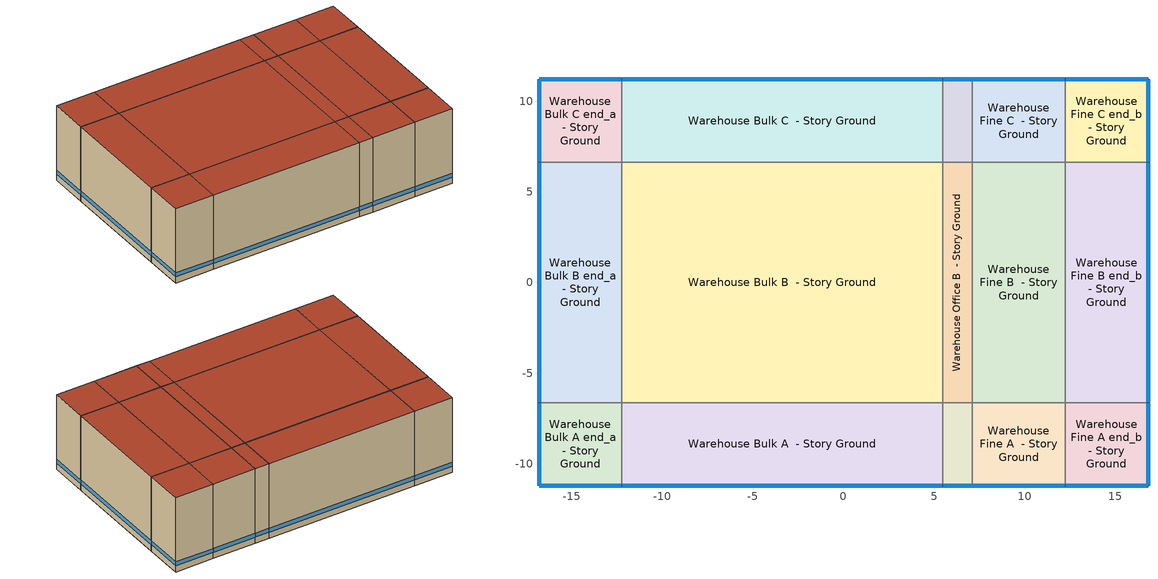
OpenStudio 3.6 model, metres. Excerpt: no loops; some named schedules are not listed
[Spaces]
Warehouse Bulk A end_a - Story Ground
 floor ground (Foundation F 126 Perim 914 Area 209): -16.8,-11.2 -16.8,-6.63 -12.23,-6.63 -12.23,-11.2 z0
 wall outside: -16.8,-6.63 -16.8,-11.2 -12.23,-11.2 z0:9.14
 wall to Warehouse Bulk B end_a - Story Ground: -12.23,-6.63 -16.8,-6.63 z0:9.14
 wall to Warehouse Bulk A  - Story Ground: -12.23,-11.2 -12.23,-6.63 z0:9.14
 window: -16.8,-6.65 -16.8,-11.17 / -16.77,-11.2 -12.25,-11.2 z0.76:1.22
 roof outside: -12.23,-11.2 -12.23,-6.63 -16.8,-6.63 -16.8,-11.2 z9.14
Warehouse Bulk B end_a - Story Ground
 floor ground (Foundation F 126 Perim 1325 Area 606): -16.8,-6.63 -16.8,6.63 -12.23,6.63 -12.23,-6.63 z0
 wall outside: -16.8,6.63 -16.8,-6.63 z0:9.14
 wall to Warehouse Bulk C end_a - Story Ground: -12.23,6.63 -16.8,6.63 z0:9.14
 wall to Warehouse Bulk B  - Story Ground: -12.23,-6.63 -12.23,6.63 z0:9.14
 window: -16.8,6.6 -16.8,-6.6 z0.76:1.22
 roof outside: -12.23,-6.63 -12.23,6.63 -16.8,6.63 -16.8,-6.63 z9.14
Warehouse Bulk C end_a - Story Ground
 floor ground (Foundation F 126 Perim 914 Area 209): -16.8,6.63 -16.8,11.2 -12.23,11.2 -12.23,6.63 z0
 wall outside: -12.23,11.2 -16.8,11.2 -16.8,6.63 z0:9.14
 wall to Warehouse Bulk C  - Story Ground: -12.23,6.63 -12.23,11.2 z0:9.14
 window: -16.8,11.17 -16.8,6.65 / -12.25,11.2 -16.77,11.2 z0.76:1.22
 roof outside: -12.23,6.63 -12.23,11.2 -16.8,11.2 -16.8,6.63 z9.14
Warehouse Bulk A  - Story Ground
 floor ground (Foundation F 126 Perim 177 Area 8091): -12.23,-11.2 -12.23,-6.63 5.47,-6.63 5.47,-11.2 z0
 wall outside: -12.23,-11.2 5.47,-11.2 z0:9.14
 wall to Warehouse Bulk B  - Story Ground: 5.47,-6.63 -12.23,-6.63 z0:9.14
 wall to Warehouse Office A  - Story Ground: 5.47,-11.2 5.47,-6.63 z0:9.14
 window: -12.2,-11.2 5.44,-11.2 z0.76:1.22
 roof outside: 5.47,-11.2 5.47,-6.63 -12.23,-6.63 -12.23,-11.2 z9.14
Warehouse Bulk B  - Story Ground
 floor ground (Foundation F 126 Perim 0 Area 23455): -12.23,-6.63 -12.23,6.63 5.47,6.63 5.47,-6.63 z0
 wall to Warehouse Bulk C  - Story Ground: 5.47,6.63 -12.23,6.63 z0:9.14
 wall to Warehouse Office B  - Story Ground: 5.47,-6.63 5.47,6.63 z0:9.14
 roof outside: 5.47,-6.63 5.47,6.63 -12.23,6.63 -12.23,-6.63 z9.14
Warehouse Bulk C  - Story Ground
 floor ground (Foundation F 126 Perim 177 Area 8091): -12.23,6.63 -12.23,11.2 5.47,11.2 5.47,6.63 z0
 wall outside: 5.47,11.2 -12.23,11.2 z0:9.14
 wall to Warehouse Office C  - Story Ground: 5.47,6.63 5.47,11.2 z0:9.14
 window: 5.44,11.2 -12.2,11.2 z0.76:1.22
 roof outside: 5.47,6.63 5.47,11.2 -12.23,11.2 -12.23,6.63 z9.14
Warehouse Office A  - Story Ground
 floor ground (Foundation F 126 Perim 165 Area 753): 5.47,-11.2 5.47,-6.63 7.12,-6.63 7.12,-11.2 z0
 wall outside: 5.47,-11.2 7.12,-11.2 z0:9.14
 wall to Warehouse Office B  - Story Ground: 7.12,-6.63 5.47,-6.63 z0:9.14
 wall to Warehouse Fine A  - Story Ground: 7.12,-11.2 7.12,-6.63 z0:9.14
 window: 5.5,-11.2 7.09,-11.2 z0.76:1.23
 roof outside: 7.12,-11.2 7.12,-6.63 5.47,-6.63 5.47,-11.2 z9.14
Warehouse Office B  - Story Ground
 floor ground (Foundation F 126 Perim 0 Area 2182): 5.47,-6.63 5.47,6.63 7.12,6.63 7.12,-6.63 z0
 wall to Warehouse Office C  - Story Ground: 7.12,6.63 5.47,6.63 z0:9.14
 wall to Warehouse Fine B  - Story Ground: 7.12,-6.63 7.12,6.63 z0:9.14
 roof outside: 7.12,-6.63 7.12,6.63 5.47,6.63 5.47,-6.63 z9.14
Warehouse Office C  - Story Ground
 floor ground (Foundation F 126 Perim 165 Area 753): 5.47,6.63 5.47,11.2 7.12,11.2 7.12,6.63 z0
 wall outside: 7.12,11.2 5.47,11.2 z0:9.14
 wall to Warehouse Fine C  - Story Ground: 7.12,6.63 7.12,11.2 z0:9.14
 window: 7.09,11.2 5.5,11.2 z0.76:1.23
 roof outside: 7.12,6.63 7.12,11.2 5.47,11.2 5.47,6.63 z9.14
Warehouse Fine A  - Story Ground
 floor ground (Foundation F 126 Perim 511 Area 2337): 7.12,-11.2 7.12,-6.63 12.23,-6.63 12.23,-11.2 z0
 wall outside: 7.12,-11.2 12.23,-11.2 z0:9.14
 wall to Warehouse Fine B  - Story Ground: 12.23,-6.63 7.12,-6.63 z0:9.14
 wall to Warehouse Fine A end_b - Story Ground: 12.23,-11.2 12.23,-6.63 z0:9.14
 window: 7.14,-11.2 12.2,-11.2 z0.76:1.22
 roof outside: 12.23,-11.2 12.23,-6.63 7.12,-6.63 7.12,-11.2 z9.14
Warehouse Fine B  - Story Ground
 floor ground (Foundation F 126 Perim 0 Area 6774): 7.12,-6.63 7.12,6.63 12.23,6.63 12.23,-6.63 z0
 wall to Warehouse Fine C  - Story Ground: 12.23,6.63 7.12,6.63 z0:9.14
 wall to Warehouse Fine B end_b - Story Ground: 12.23,-6.63 12.23,6.63 z0:9.14
 roof outside: 12.23,-6.63 12.23,6.63 7.12,6.63 7.12,-6.63 z9.14
Warehouse Fine C  - Story Ground
 floor ground (Foundation F 126 Perim 511 Area 2337): 7.12,6.63 7.12,11.2 12.23,11.2 12.23,6.63 z0
 wall outside: 12.23,11.2 7.12,11.2 z0:9.14
 wall to Warehouse Fine C end_b - Story Ground: 12.23,6.63 12.23,11.2 z0:9.14
 window: 12.2,11.2 7.14,11.2 z0.76:1.22
 roof outside: 12.23,6.63 12.23,11.2 7.12,11.2 7.12,6.63 z9.14
Warehouse Fine A end_b - Story Ground
 floor ground (Foundation F 126 Perim 914 Area 209): 12.23,-11.2 12.23,-6.63 16.8,-6.63 16.8,-11.2 z0
 wall outside: 12.23,-11.2 16.8,-11.2 16.8,-6.63 z0:9.14
 wall to Warehouse Fine B end_b - Story Ground: 16.8,-6.63 12.23,-6.63 z0:9.14
 window: 12.25,-11.2 16.77,-11.2 / 16.8,-11.17 16.8,-6.65 z0.76:1.22
 roof outside: 16.8,-11.2 16.8,-6.63 12.23,-6.63 12.23,-11.2 z9.14
Warehouse Fine B end_b - Story Ground
 floor ground (Foundation F 126 Perim 1325 Area 606): 12.23,-6.63 12.23,6.63 16.8,6.63 16.8,-6.63 z0
 wall outside: 16.8,-6.63 16.8,6.63 z0:9.14
 wall to Warehouse Fine C end_b - Story Ground: 16.8,6.63 12.23,6.63 z0:9.14
 window: 16.8,-6.6 16.8,6.6 z0.76:1.22
 roof outside: 16.8,-6.63 16.8,6.63 12.23,6.63 12.23,-6.63 z9.14
Warehouse Fine C end_b - Story Ground
 floor ground (Foundation F 126 Perim 914 Area 209): 12.23,6.63 12.23,11.2 16.8,11.2 16.8,6.63 z0
 wall outside: 16.8,6.63 16.8,11.2 12.23,11.2 z0:9.14
 window: 16.8,6.65 16.8,11.17 / 16.77,11.2 12.25,11.2 z0.76:1.22
 roof outside: 16.8,6.63 16.8,11.2 12.23,11.2 12.23,6.63 z9.14
[Site]
Kodiak Airport: Latitude {deg}=57.75; Longitude {deg}=-152.5; Time Zone {hr}=-9; Elevation {m}=5; Terrain=City
[ClimateZones]
Climate Zone Institution Name 1=ASHRAE; Climate Zone Document Name 1=ANSI/ASHRAE Standard 169; Climate Zone Document Year 1=2006; Climate Zone Value 1=8A; Climate Zone Institution Name 2=CEC; Climate Zone Document Name 2=California Climate Zone Descriptions; Climate Zone Document Year 2=1995
[Site:WaterMainsTemperature]
Calculation Method=Correlation; Annual Average Outdoor Air Temperature {C}=-1.525; Maximum Difference In Monthly Average Outdoor Air Temperatures {deltaC}=36.2
[Site:GroundTemperature:FCfactorMethod]
January Ground Temperature {C}=-3.1; February Ground Temperature {C}=-17.7; March Ground Temperature {C}=-19.3; April Ground Temperature {C}=-17.6; May Ground Temperature {C}=-15.4; June Ground Temperature {C}=-10.3; July Ground Temperature {C}=0.7; August Ground Temperature {C}=10.6; September Ground Temperature {C}=16; October Ground Temperature {C}=16.9; November Ground Temperature {C}=14.2; December Ground Temperature {C}=6.7
[SizingPeriod:DesignDay] Barometric Pressure {Pa}=100917; Wind Speed {m/s}=5; Wind Direction {deg}=320; Rain Indicator=No; Snow Indicator=No; Day of Month=21; Day Type=SummerDesignDay; Daylight Saving Time Indicator=No; Humidity Condition Type=Wetbulb; Dry-Bulb Temperature Range Modifier Type=DefaultMultipliers; Solar Model Indicator=ASHRAETau
Name | Maximum Dry-Bulb Temperature {C} | Daily Dry-Bulb Temperature Range {deltaC} | Month | Wetbulb or DewPoint at Maximum Dry-Bulb {C} | ASHRAE Clear Sky Optical Depth for Beam Irradiance | ASHRAE Clear Sky Optical Depth for Diffuse Irradiance
Kodiak December .4% Condns WB=>MCDB | 6.5 | 5.1 | 12 | 6.2 | 0.359 | 2.403
Kodiak November .4% Condns WB=>MCDB | 8.7 | 5.3 | 11 | 8.2 | 0.358 | 2.388
Kodiak October .4% Condns WB=>MCDB | 11.3 | 6.2 | 10 | 10.7 | 0.34 | 2.431
Kodiak September .4% Condns WB=>MCDB | 16.2 | 6.4 | 9 | 13.8 | 0.333 | 2.489
[Building]
DOE Ref 1980-2004|Warehouse: North Axis {deg}=0; Default Construction Set=DOE Ref 1980-2004 - Warehouse - ASHRAE 169-2013-8A; Default Schedule Set=Building Default Schedule Set; Standards Number of Stories=1; Standards Number of Above Ground Stories=1; Standards Building Type=Warehouse
[Material:NoMass] Thermal Absorptance=0.9; Solar Absorptance=0.7
Name | Roughness | Thermal Resistance {m2-K/W} | Visible Absorptance
CP02 CARPET PAD | VeryRough | 0.21648 | 0.8
Typical Carpet Pad | Smooth | 0.21648 | 0.8
Typical Insulation R-20.92 | Smooth | 3.68446 | 0.7
Typical Insulation R-31.48 | Smooth | 5.54359 | 0.7
Typical Insulation R-18.89 | Smooth | 3.32639 | 0.7
[Material]
Name | Roughness | Thickness {m} | Conductivity {W/m-K} | Density {kg/m3} | Specific Heat {J/kg-K} | Thermal Absorptance | Solar Absorptance | Visible Absorptance
100mm Normalweight concrete floor | MediumSmooth | 0.1016 | 2.31 | 2322 | 832
G01 13mm gypsum board | Smooth | 0.0127 | 0.16 | 800 | 1090 | 0.9 | 0.7 | 0.5
4 in. Normalweight Concrete Floor | MediumRough | 0.1016 | 2.31 | 2322 | 832 | 0.9 | 0.7 | 0.7
8 in. Concrete Block Basement Wall | MediumRough | 0.2032 | 1.326 | 1842 | 912 | 0.9 | 0.7 | 0.7
F08 Metal surface; Metal Roof Surface | Smooth | 0.0008 | 45.28 | 7824 | 500 | 0.9 | 0.7 | 0.7
G05 25mm wood | MediumSmooth | 0.0254 | 0.15 | 608 | 1630 | 0.9 | 0.5 | 0.5
1/2IN Gypsum | Smooth | 0.0127 | 0.16 | 784.9 | 830 | 0.9 | 0.4 | 0.4
6 in. Normalweight Concrete Floor | MediumRough | 0.1524 | 2.31 | 2322 | 832 | 0.9 | 0.7 | 0.7
1IN Stucco | Smooth | 0.0253 | 0.6918 | 1858 | 837 | 0.9 | 0.7 | 0.92
8IN CONCRETE HW RefBldg | Rough | 0.2032 | 1.311 | 2240 | 836.8 | 0.9 | 0.7 | 0.7
Std Wood 6inch 2 | MediumSmooth | 0.15 | 0.12 | 540 | 1210 | 0.9 | 0.7 | 0.7
[Construction]
Typical Interior Floor: 100mm Normalweight concrete floor, CP02 CARPET PAD
Typical Interior Wall: G01 13mm gypsum board, G01 13mm gypsum board
Typical Interior Ceiling: CP02 CARPET PAD, 100mm Normalweight concrete floor
Typical Insulated Basement Mass Wall: 8 in. Concrete Block Basement Wall
Typical Interior Window: Clear 3mm
Typical Interior Door; Typical Interior Partition: G05 25mm wood
Typical Insulated Exterior Mass Floor: Typical Insulation R-20.92, 4 in. Normalweight Concrete Floor, Typical Carpet Pad
Typical Insulated Metal Building Roof R-32.26: Metal Roof Surface, Typical Insulation R-31.48
Typical Insulated Carpeted 6in Slab Floor: 6 in. Normalweight Concrete Floor, Typical Carpet Pad
U 0.52 SHGC 0.615 Simple Glazing Window U-0.52 SHGC 0.49: U 0.52 SHGC 0.615 Simple Glazing U-0.52 SHGC 0.49
U 0.52 SHGC 0.615 Simple Glazing Window U-0.52 SHGC 0.49 1: U 0.52 SHGC 0.615 Simple Glazing U-0.52 SHGC 0.49 1
Typical Insulated Metal Door: F08 Metal surface, Typical Insulation R-18.89
Typical Overhead Door: Typical Insulation R-18.89
Typical Insulated Exterior Mass Wall R-21.28: 1IN Stucco, 8IN CONCRETE HW RefBldg, Typical Insulation R-18.89, 1/2IN Gypsum
InteriorFurnishings 2: Std Wood 6inch 2
[WindowMaterial:Glazing]
Clear 3mm: Optical Data Type=SpectralAverage; Thickness {m}=0.003; Solar Transmittance at Normal Incidence=0.837; Front Side Solar Reflectance at Normal Incidence=0.075; Back Side Solar Reflectance at Normal Incidence=0.075; Visible Transmittance at Normal Incidence=0.898; Front Side Visible Reflectance at Normal Incidence=0.081; Back Side Visible Reflectance at Normal Incidence=0.081; Infrared Transmittance at Normal Incidence=0; Front Side Infrared Hemispherical Emissivity=0.84; Back Side Infrared Hemispherical Emissivity=0.84; Conductivity {W/m-K}=0.9; Dirt Correction Factor for Solar and Visible Transmittance=1; Solar Diffusing=No
[Construction:FfactorGroundFloor] F-Factor {W/m-K}=1.26344
Name | Area {m2} | PerimeterExposed {m}
Foundation F 126 Perim 511 Area 2337 | 23.3662 | 5.11071
Foundation F 126 Perim 914 Area 209 | 20.9032 | 9.144
Foundation F 126 Perim 177 Area 8091 | 80.9071 | 17.6962
Foundation F 126 Perim 165 Area 753 | 7.52671 | 1.64626
Foundation F 126 Perim 0 Area 2182 | 21.8198 | 0
Foundation F 126 Perim 1325 Area 606 | 60.5979 | 13.2541
Foundation F 126 Perim 0 Area 6774 | 67.7381 | 0
Foundation F 126 Perim 0 Area 23455 | 234.548 | 0
[DefaultConstructionSet]
DOE Ref 1980-2004 - Warehouse - ASHRAE 169-2013-8A: Default Exterior Surface Constructions=Default Surface Constructions 7; Default Interior Surface Constructions=Default Surface Constructions 8; Default Ground Contact Surface Constructions=Default Surface Constructions 9; Default Exterior SubSurface Constructions=Default Sub Surface Constructions 5; Default Interior SubSurface Constructions=Default Sub Surface Constructions 6; Interior Partition Construction=Typical Interior Partition
[DefaultSurfaceConstructions]
Name | Floor Construction | Wall Construction | Roof Ceiling Construction
Default Surface Constructions 7 | Typical Insulated Exterior Mass Floor | Typical Insulated Exterior Mass Wall R-21.28 | Typical Insulated Metal Building Roof R-32.26
Default Surface Constructions 8 | Typical Interior Floor | Typical Interior Wall | Typical Interior Ceiling
Default Surface Constructions 9 | Typical Insulated Carpeted 6in Slab Floor | Typical Insulated Basement Mass Wall
[DefaultSubSurfaceConstructions]
Name | Fixed Window Construction | Operable Window Construction | Door Construction | Overhead Door Construction | Tubular Daylight Dome Construction | Tubular Daylight Diffuser Construction
Default Sub Surface Constructions 5 | U 0.52 SHGC 0.615 Simple Glazing Window U-0.52 SHGC 0.49 | U 0.52 SHGC 0.615 Simple Glazing Window U-0.52 SHGC 0.49 1 | Typical Insulated Metal Door | Typical Overhead Door | Typical Interior Window | Typical Interior Window
Default Sub Surface Constructions 6 | Typical Interior Window | Typical Interior Window | Typical Interior Door
[WindowMaterial:SimpleGlazingSystem] U-Factor {W/m2-K}=2.9527; Solar Heat Gain Coefficient=0.49; Visible Transmittance=0.41
U 0.52 SHGC 0.615 Simple Glazing U-0.52 SHGC 0.49; U 0.52 SHGC 0.615 Simple Glazing U-0.52 SHGC 0.49 1
[Lights:Definition] Design Level Calculation Method=Watts/Area; Fraction Radiant=0.5; Fraction Visible=0.2; Return Air Fraction=0
Name | Watts per Space Floor Area {W/m2}
Warehouse Bulk Lights Definition | 3.34
Warehouse Fine Lights Definition | 11.64
Warehouse Office Lights Definition | 21.69
[Exterior:Lights:Definition]
Name | Design Level {W}
Occ Sensing Exterior Lights Def | 861.3
NonDimming Exterior Lights Def | 50.7
[Exterior:Lights] Control Option=AstronomicalClock
Name | Exterior Lights Definition | Schedule
Occ Sensing Exterior Lights Def | Occ Sensing Exterior Lights Def | OfficeSmall Exterior_lighting_schedule_b
NonDimming Exterior Lights Def | NonDimming Exterior Lights Def | OfficeSmall Exterior_lighting_schedule_a
[SpaceType] Standards Building Type=Warehouse
Name | Default Schedule Set | Design Specification Outdoor Air Object | Standards Space Type
Warehouse Office - DOE Ref 1980-2004 | Warehouse Office Schedule Set | Warehouse Office Ventilation | Office
Warehouse Fine - DOE Ref 1980-2004 | Warehouse Fine Schedule Set | Warehouse Fine Ventilation | Fine
Warehouse Bulk - DOE Ref 1980-2004 | Warehouse Bulk Schedule Set | Warehouse Bulk Ventilation | Bulk
[BuildingStory]
Story Ground: Nominal Z Coordinate {m}=0; Nominal Floor to Floor Height {m}=9.144
[Space] Building Story=Story Ground
Name | Space Type | Thermal Zone
Warehouse Bulk A end_a - Story Ground | Warehouse Bulk - DOE Ref 1980-2004 | Zone Warehouse Bulk A end_a - Story Ground
Warehouse Bulk B end_a - Story Ground | Warehouse Bulk - DOE Ref 1980-2004 | Zone Warehouse Bulk B end_a - Story Ground
Warehouse Bulk C end_a - Story Ground | Warehouse Bulk - DOE Ref 1980-2004 | Zone Warehouse Bulk C end_a - Story Ground
Warehouse Bulk A  - Story Ground | Warehouse Bulk - DOE Ref 1980-2004 | Zone Warehouse Bulk A  - Story Ground
Warehouse Bulk B  - Story Ground | Warehouse Bulk - DOE Ref 1980-2004 | Zone Warehouse Bulk B  - Story Ground
Warehouse Bulk C  - Story Ground | Warehouse Bulk - DOE Ref 1980-2004 | Zone Warehouse Bulk C  - Story Ground
Warehouse Office A  - Story Ground | Warehouse Office - DOE Ref 1980-2004 | Zone Warehouse Office A  - Story Ground
Warehouse Office B  - Story Ground | Warehouse Office - DOE Ref 1980-2004 | Zone Warehouse Office B  - Story Ground
Warehouse Office C  - Story Ground | Warehouse Office - DOE Ref 1980-2004 | Zone Warehouse Office C  - Story Ground
Warehouse Fine A  - Story Ground | Warehouse Fine - DOE Ref 1980-2004 | Zone Warehouse Fine A  - Story Ground
Warehouse Fine B  - Story Ground | Warehouse Fine - DOE Ref 1980-2004 | Zone Warehouse Fine B  - Story Ground
Warehouse Fine C  - Story Ground | Warehouse Fine - DOE Ref 1980-2004 | Zone Warehouse Fine C  - Story Ground
Warehouse Fine A end_b - Story Ground | Warehouse Fine - DOE Ref 1980-2004 | Zone Warehouse Fine A end_b - Story Ground
Warehouse Fine B end_b - Story Ground | Warehouse Fine - DOE Ref 1980-2004 | Zone Warehouse Fine B end_b - Story Ground
Warehouse Fine C end_b - Story Ground | Warehouse Fine - DOE Ref 1980-2004 | Zone Warehouse Fine C end_b - Story Ground
[ThermalZone] Multiplier=1; Use Ideal Air Loads=No
Name | Thermostat
Zone Warehouse Bulk A end_a - Story Ground | Warehouse Bulk - DOE Ref 1980-2004 Thermostat 1
Zone Warehouse Bulk B end_a - Story Ground | Warehouse Bulk - DOE Ref 1980-2004 Thermostat 3
Zone Warehouse Bulk C end_a - Story Ground | Warehouse Bulk - DOE Ref 1980-2004 Thermostat 5
Zone Warehouse Bulk A  - Story Ground | Warehouse Bulk - DOE Ref 1980-2004 Thermostat
Zone Warehouse Bulk B  - Story Ground | Warehouse Bulk - DOE Ref 1980-2004 Thermostat 2
Zone Warehouse Bulk C  - Story Ground | Warehouse Bulk - DOE Ref 1980-2004 Thermostat 4
Zone Warehouse Office A  - Story Ground | Warehouse Office - DOE Ref 1980-2004 Thermostat
Zone Warehouse Office B  - Story Ground | Warehouse Office - DOE Ref 1980-2004 Thermostat 1
Zone Warehouse Office C  - Story Ground | Warehouse Office - DOE Ref 1980-2004 Thermostat 2
Zone Warehouse Fine A  - Story Ground | Warehouse Fine - DOE Ref 1980-2004 Thermostat
Zone Warehouse Fine B  - Story Ground | Warehouse Fine - DOE Ref 1980-2004 Thermostat 2
Zone Warehouse Fine C  - Story Ground | Warehouse Fine - DOE Ref 1980-2004 Thermostat 4
Zone Warehouse Fine A end_b - Story Ground | Warehouse Fine - DOE Ref 1980-2004 Thermostat 1
Zone Warehouse Fine B end_b - Story Ground | Warehouse Fine - DOE Ref 1980-2004 Thermostat 3
Zone Warehouse Fine C end_b - Story Ground | Warehouse Fine - DOE Ref 1980-2004 Thermostat 5
[People:Definition]
Warehouse Office People Definition: Number of People Calculation Method=People/Area; People per Space Floor Area {person/m2}=0.0210973; Fraction Radiant=0.3; Enable ASHRAE 55 Comfort Warnings=Yes; Thermal Comfort Model Type 1=Fanger; Thermal Comfort Model Type 2=AdaptiveASH55
[ElectricEquipment:Definition]
Name | Design Level Calculation Method | Watts per Space Floor Area {W/m2} | Fraction Latent | Fraction Radiant | Fraction Lost | Design Level {W}
Warehouse Bulk Elec Equip Definition | Watts/Area | 2.56 | 0 | 0.5 | 0
Warehouse Office Elec Equip Definition | Watts/Area | 8.07 | 0 | 0.5 | 0
Auto Shop | Watts/Area | 30 |  |  | 0.95
Electric Equipment Definition 2 | EquipmentLevel |  |  |  |  | 0
Electic Heating | Watts/Area | 50 |  |  | 0.95
[Lights] Fraction Replaceable=0
Name | Lights Definition | Space or SpaceType
Warehouse Bulk Lights | Warehouse Bulk Lights Definition | Warehouse Bulk - DOE Ref 1980-2004
Warehouse Fine Lights | Warehouse Fine Lights Definition | Warehouse Fine - DOE Ref 1980-2004
Warehouse Office Lights | Warehouse Office Lights Definition | Warehouse Office - DOE Ref 1980-2004
[ElectricEquipment]
Name | Electric Equipment Definition | Space or SpaceType | Schedule
Electric Equipment 2 | Warehouse Bulk Elec Equip Definition | Warehouse Bulk - DOE Ref 1980-2004
Warehouse Office Elec Equip | Warehouse Office Elec Equip Definition | Warehouse Office - DOE Ref 1980-2004
Auto Shop | Auto Shop | Warehouse Bulk - DOE Ref 1980-2004
Washer Dryer | Electric Equipment Definition 2 | Warehouse Office - DOE Ref 1980-2004
Electric Equipment 1 | Electic Heating | Warehouse Bulk - DOE Ref 1980-2004 | Electric Heating
Electric Equipment 3 | Electic Heating | Warehouse Fine - DOE Ref 1980-2004 | Electric Heating
Electric Equipment 4 | Electic Heating | Warehouse Office - DOE Ref 1980-2004 | Electric Heating
[DesignSpecification:OutdoorAir] Outdoor Air Method=Sum
Name | Outdoor Air Flow per Floor Area {m3/s-m2} | Outdoor Air Flow per Person {m3/s-person}
Warehouse Bulk Ventilation; Warehouse Fine Ventilation | 0.000254
Warehouse Office Ventilation |  | 0.00943895
[DefaultScheduleSet]
Name | Number of People Schedule | People Activity Level Schedule | Lighting Schedule | Electric Equipment Schedule | Infiltration Schedule | Hours of Operation Schedule
Warehouse Bulk Schedule Set; Warehouse Fine Schedule Set; Warehouse Office Schedule Set | Warehouse Bldg Occ | Warehouse Activity | Warehouse Bldg Light | Warehouse Bldg Equip | Always On
Building Default Schedule Set |  |  |  |  |  | Building Hours of Operation NonResidential
[People]
Warehouse Office People: People Definition=Warehouse Office People Definition; Space or SpaceType=Warehouse Office - DOE Ref 1980-2004; Work Efficiency Schedule=Work Efficiency Schedule; Clothing Insulation Schedule=Clothing Schedule; Air Velocity Schedule=Air Velocity Schedule; Multiplier=1
[SpaceInfiltration:DesignFlowRate] Schedule=Always On Discrete; Design Flow Rate Calculation Method=Flow/ExteriorArea; Constant Term Coefficient=1; Temperature Term Coefficient=0; Velocity Term Coefficient=0; Velocity Squared Term Coefficient=0
Name | Space or SpaceType | Flow per Exterior Surface Area {m3/s-m2}
Warehouse Bulk A  - Story Ground Infiltration | Warehouse Bulk A  - Story Ground | 0.000683488
Warehouse Bulk A end_a - Story Ground Infiltration | Warehouse Bulk A end_a - Story Ground | 0.000820186
Warehouse Bulk B end_a - Story Ground Infiltration | Warehouse Bulk B end_a - Story Ground | 0.000683488
Warehouse Bulk C  - Story Ground Infiltration | Warehouse Bulk C  - Story Ground | 0.000683488
Warehouse Bulk C end_a - Story Ground Infiltration | Warehouse Bulk C end_a - Story Ground | 0.000820186
Warehouse Fine A  - Story Ground Infiltration | Warehouse Fine A  - Story Ground | 0.000683488
Warehouse Fine A end_b - Story Ground Infiltration | Warehouse Fine A end_b - Story Ground | 0.000820186
Warehouse Fine B end_b - Story Ground Infiltration | Warehouse Fine B end_b - Story Ground | 0.000683488
Warehouse Fine C  - Story Ground Infiltration | Warehouse Fine C  - Story Ground | 0.000683488
Warehouse Fine C end_b - Story Ground Infiltration | Warehouse Fine C end_b - Story Ground | 0.000820186
Warehouse Office A  - Story Ground Infiltration | Warehouse Office A  - Story Ground | 0.000683488
Warehouse Office C  - Story Ground Infiltration | Warehouse Office C  - Story Ground | 0.000683488
[ThermostatSetpoint:DualSetpoint]
Name | Heating Setpoint Temperature Schedule | Cooling Setpoint Temperature Schedule
Warehouse Bulk - DOE Ref 1980-2004 Thermostat; Warehouse Bulk - DOE Ref 1980-2004 Thermostat 1; Warehouse Bulk - DOE Ref 1980-2004 Thermostat 2; Warehouse Bulk - DOE Ref 1980-2004 Thermostat 3; Warehouse Bulk - DOE Ref 1980-2004 Thermostat 4; Warehouse Bulk - DOE Ref 1980-2004 Thermostat 5 | Warehouse HtgSetp BulkStorage | Warehouse ClgSetp BulkStorage
Warehouse Fine - DOE Ref 1980-2004 Thermostat; Warehouse Fine - DOE Ref 1980-2004 Thermostat 1; Warehouse Fine - DOE Ref 1980-2004 Thermostat 2; Warehouse Fine - DOE Ref 1980-2004 Thermostat 3; Warehouse Fine - DOE Ref 1980-2004 Thermostat 4; Warehouse Fine - DOE Ref 1980-2004 Thermostat 5 | Warehouse HtgSetp FineStorage | Warehouse ClgSetp FineStorage
Warehouse Office - DOE Ref 1980-2004 Thermostat; Warehouse Office - DOE Ref 1980-2004 Thermostat 1; Warehouse Office - DOE Ref 1980-2004 Thermostat 2 | Warehouse HtgSetp | Warehouse Cooling Setpoint
[InternalMass:Definition]
Internal Mass Definition 3: Construction=InteriorFurnishings 2; Design Level Calculation Method=SurfaceArea/Area; Surface Area per Space Floor Area=2
[InternalMass] Internal Mass Definition=Internal Mass Definition 3; Multiplier=1
Name | Space or SpaceType
Warehouse Fine C  - Story Ground Mass | Warehouse Fine C  - Story Ground
Warehouse Fine A  - Story Ground Mass | Warehouse Fine A  - Story Ground
Warehouse Fine C end_b - Story Ground Mass | Warehouse Fine C end_b - Story Ground
Warehouse Office C  - Story Ground Mass | Warehouse Office C  - Story Ground
Warehouse Office B  - Story Ground Mass | Warehouse Office B  - Story Ground
Warehouse Fine A end_b - Story Ground Mass | Warehouse Fine A end_b - Story Ground
Warehouse Fine B  - Story Ground Mass | Warehouse Fine B  - Story Ground
Warehouse Fine B end_b - Story Ground Mass | Warehouse Fine B end_b - Story Ground
Warehouse Office A  - Story Ground Mass | Warehouse Office A  - Story Ground
[Schedule:Constant]
Always On Discrete: Value=1
[Schedule:Ruleset]
Name | Default Day Schedule | Summer Design Day Schedule | Winter Design Day Schedule
Clothing Schedule | Clothing Schedule Default Winter Clothes
Air Velocity Schedule | Air Velocity Schedule Default
Work Efficiency Schedule | Work Efficiency Schedule Default
Always On | Always On Default
OfficeSmall Exterior_lighting_schedule_b | OfficeSmall Exterior_lighting_schedule_b Default | OfficeSmall Exterior_lighting_schedule_b Summer Design Day | OfficeSmall Exterior_lighting_schedule_b Winter Design Day
OfficeSmall Exterior_lighting_schedule_a | OfficeSmall Exterior_lighting_schedule_a Default | OfficeSmall Exterior_lighting_schedule_a Summer Design Day | OfficeSmall Exterior_lighting_schedule_a Winter Design Day
Warehouse Bldg Occ | Warehouse Bldg Occ Default | Warehouse Bldg Occ Summer Design Day | Warehouse Bldg Occ Winter Design Day
Warehouse Activity | Warehouse Activity Default | Warehouse Activity Summer Design Day | Warehouse Activity Winter Design Day
Warehouse Bldg Light | Warehouse Bldg Light Default | Warehouse Bldg Light Summer Design Day | Warehouse Bldg Light Winter Design Day
Warehouse Bldg Equip | Warehouse Bldg Equip Default | Warehouse Bldg Equip Summer Design Day | Warehouse Bldg Equip Winter Design Day
Warehouse HtgSetp BulkStorage | Warehouse HtgSetp BulkStorage Default | Warehouse HtgSetp BulkStorage Summer Design Day | Warehouse HtgSetp BulkStorage Winter Design Day
Warehouse ClgSetp BulkStorage | Warehouse ClgSetp BulkStorage Default | Warehouse ClgSetp BulkStorage Summer Design Day | Warehouse ClgSetp BulkStorage Winter Design Day
Warehouse HtgSetp FineStorage | Warehouse HtgSetp FineStorage Default | Warehouse HtgSetp FineStorage Summer Design Day | Warehouse HtgSetp FineStorage Winter Design Day
Warehouse ClgSetp FineStorage | Warehouse ClgSetp FineStorage Default | Warehouse ClgSetp FineStorage Summer Design Day | Warehouse ClgSetp FineStorage Winter Design Day
Warehouse HtgSetp | Warehouse HtgSetp Default | Warehouse HtgSetp Summer Design Day | Warehouse HtgSetp Winter Design Day
Warehouse Cooling Setpoint | Warehouse Cooling Setpoint Default | Warehouse Cooling Setpoint Summer Design Day
Building Hours of Operation NonResidential | Building Hours of Operation NonResidential Default | Building Hours of Operation NonResidential Summer Design Day | Building Hours of Operation NonResidential Winter Design Day
Auto Shop | Schedule Day 2
Electric Heating | Schedule Day 4
[Schedule:Day]
OfficeSmall Exterior_lighting_schedule_b Default; OfficeSmall Exterior_lighting_schedule_b Winter Design Day; OfficeSmall Exterior_lighting_schedule_b Summer Design Day: 6, 0, 0.7, 24, 0, 1
OfficeSmall Exterior_lighting_schedule_a Default; OfficeSmall Exterior_lighting_schedule_a Winter Design Day; OfficeSmall Exterior_lighting_schedule_a Summer Design Day: 6, 0, 0, 24, 0, 1
Warehouse HtgSetp BulkStorage Default: Yes, 24, 0, 7.2
Warehouse HtgSetp BulkStorage Winter Design Day; Warehouse HtgSetp BulkStorage Summer Design Day: 24, 0, 7.2
Warehouse ClgSetp BulkStorage Default: Yes, 24, 0, 50
Warehouse ClgSetp BulkStorage Winter Design Day; Warehouse ClgSetp BulkStorage Summer Design Day: 24, 0, 50
Warehouse HtgSetp FineStorage Default: Yes, 24, 0, 15.56
Warehouse HtgSetp FineStorage Winter Design Day; Warehouse HtgSetp FineStorage Summer Design Day: 24, 0, 15.56
Warehouse HtgSetp Default: Yes, 6, 0, 15.6, 18, 0, 21.1, 24, 0, 15.6
Warehouse HtgSetp Winter Design Day; Warehouse HtgSetp Summer Design Day: 6, 0, 15.6, 7, 0, 17.8, 8, 0, 20, 18, 0, 21, 24, 0, 15.6
Warehouse Cooling Setpoint Default: Yes, 24, 0, 59.7285
Warehouse Cooling Setpoint Summer Design Day: 6, 0, 30, 17, 0, 24, 24, 0, 30
Building Hours of Operation NonResidential Default; Building Hours of Operation NonResidential Winter Design Day; Building Hours of Operation NonResidential Summer Design Day: 24, 0, 1
[Schedule:Rule]
Schedule Rule 35: Schedule Ruleset=Warehouse HtgSetp; Rule Order=1; Day Schedule=Warehouse HtgSetp Sat Day; Apply Saturday=Yes; Date Specification Type=DateRange; Start Month=1; Start Day=1; End Month=12; End Day=31
Schedule Rule 36: Schedule Ruleset=Warehouse HtgSetp; Rule Order=0; Day Schedule=Warehouse HtgSetp Sun Day; Date Specification Type=DateRange; Start Month=1; Start Day=1; End Month=12; End Day=31; Apply Sunday=Yes
Schedule Rule 37: Schedule Ruleset=Warehouse Cooling Setpoint; Rule Order=1; Day Schedule=Warehouse Cooling Setpoint Sat Day; Apply Saturday=Yes; Date Specification Type=DateRange; Start Month=1; Start Day=1; End Month=12; End Day=31
Schedule Rule 38: Schedule Ruleset=Warehouse Cooling Setpoint; Rule Order=0; Day Schedule=Warehouse Cooling Setpoint Wkdy|SmrDsn Day; Date Specification Type=DateRange; Start Month=1; Start Day=1; End Month=12; End Day=31; Apply Monday=Yes; Apply Tuesday=Yes; Apply Wednesday=Yes; Apply Thursday=Yes; Apply Friday=Yes
Building Hours of Operation NonResidential Saturday Rule: Schedule Ruleset=Building Hours of Operation NonResidential; Rule Order=9; Day Schedule=Building Hours of Operation NonResidential Saturday; Apply Saturday=Yes; Date Specification Type=DateRange; Start Month=1; Start Day=1; End Month=12; End Day=31; Apply Monday=Yes; Apply Tuesday=Yes; Apply Wednesday=Yes; Apply Friday=Yes
Building Hours of Operation NonResidential Sunday Rule: Schedule Ruleset=Building Hours of Operation NonResidential; Rule Order=8; Day Schedule=Building Hours of Operation NonResidential Sunday; Date Specification Type=DateRange; Start Month=1; Start Day=1; End Month=12; End Day=31; Apply Sunday=Yes
autogen Warehouse ClgSetp BulkStorage 0: Schedule Ruleset=Warehouse ClgSetp BulkStorage; Rule Order=0; Day Schedule=autogen Warehouse ClgSetp BulkStorage 0_day_sch; Apply Saturday=Yes; Date Specification Type=SpecificDates; Apply Sunday=Yes; Apply Monday=Yes; Apply Tuesday=Yes; Apply Wednesday=Yes; Apply Thursday=Yes; Apply Friday=Yes; Specific Month 1=1; Specific Day 1=2; Specific Month 2=1; Specific Day 2=9; Specific Month 3=1; Specific Day 3=16; Specific Month 4=1; Specific Day 4=23; Specific Month 5=1; Specific Day 5=30; Specific Month 6=2; Specific Day 6=6; Specific Month 7=2; Specific Day 7=13; Specific Month 8=2; Specific Day 8=20; Specific Month 9=2; Specific Day 9=27; Specific Month 10=3; Specific Day 10=5; Specific Month 11=3; Specific Day 11=12; Specific Month 12=3; Specific Day 12=19; Specific Month 13=3; Specific Day 13=26; Specific Month 14=4; Specific Day 14=2; Specific Month 15=4; Specific Day 15=9; Specific Month 16=4; Specific Day 16=16; Specific Month 17=4; Specific Day 17=23; Specific Month 18=4; Specific Day 18=30; Specific Month 19=5; Specific Day 19=7; Specific Month 20=5; Specific Day 20=14; Specific Month 21=5; Specific Day 21=21; Specific Month 22=5; Specific Day 22=28; Specific Month 23=6; Specific Day 23=4; Specific Month 24=6; Specific Day 24=11; Specific Month 25=6; Specific Day 25=18; Specific Month 26=6; Specific Day 26=25; Specific Month 27=7; Specific Day 27=2; Specific Month 28=7; Specific Day 28=9; Specific Month 29=7; Specific Day 29=16; Specific Month 30=7; Specific Day 30=23; Specific Month 31=7; Specific Day 31=30; Specific Month 32=8; Specific Day 32=6; Specific Month 33=8; Specific Day 33=13; Specific Month 34=8; Specific Day 34=20; Specific Month 35=8; Specific Day 35=27; Specific Month 36=9; Specific Day 36=3; Specific Month 37=9; Specific Day 37=10; Specific Month 38=9; Specific Day 38=17; Specific Month 39=9; Specific Day 39=24; Specific Month 40=10; Specific Day 40=1; Specific Month 41=10; Specific Day 41=8; Specific Month 42=10; Specific Day 42=15; Specific Month 43=10; Specific Day 43=22; Specific Month 44=10; Specific Day 44=29; Specific Month 45=11; Specific Day 45=5; Specific Month 46=11; Specific Day 46=12; Specific Month 47=11; Specific Day 47=19; Specific Month 48=11; Specific Day 48=26; Specific Month 49=12; Specific Day 49=3; Specific Month 50=12; Specific Day 50=10; Specific Month 51=12; Specific Day 51=17; Specific Month 52=12; Specific Day 52=24; Specific Month 53=12; Specific Day 53=31
autogen Warehouse ClgSetp BulkStorage 1: Schedule Ruleset=Warehouse ClgSetp BulkStorage; Rule Order=1; Day Schedule=autogen Warehouse ClgSetp BulkStorage 1_day_sch; Apply Saturday=Yes; Date Specification Type=SpecificDates; Apply Sunday=Yes; Apply Monday=Yes; Apply Tuesday=Yes; Apply Wednesday=Yes; Apply Thursday=Yes; Apply Friday=Yes; Specific Month 1=1; Specific Day 1=5; Specific Month 2=1; Specific Day 2=12; Specific Month 3=1; Specific Day 3=19; Specific Month 4=1; Specific Day 4=26; Specific Month 5=2; Specific Day 5=2; Specific Month 6=2; Specific Day 6=9; Specific Month 7=2; Specific Day 7=16; Specific Month 8=2; Specific Day 8=23; Specific Month 9=3; Specific Day 9=1; Specific Month 10=3; Specific Day 10=8; Specific Month 11=3; Specific Day 11=15; Specific Month 12=3; Specific Day 12=22; Specific Month 13=3; Specific Day 13=29; Specific Month 14=4; Specific Day 14=5; Specific Month 15=4; Specific Day 15=12; Specific Month 16=4; Specific Day 16=19; Specific Month 17=4; Specific Day 17=26; Specific Month 18=5; Specific Day 18=3; Specific Month 19=5; Specific Day 19=10; Specific Month 20=5; Specific Day 20=17; Specific Month 21=5; Specific Day 21=24; Specific Month 22=5; Specific Day 22=31; Specific Month 23=6; Specific Day 23=7; Specific Month 24=6; Specific Day 24=14; Specific Month 25=6; Specific Day 25=21; Specific Month 26=6; Specific Day 26=28; Specific Month 27=7; Specific Day 27=5; Specific Month 28=7; Specific Day 28=12; Specific Month 29=7; Specific Day 29=19; Specific Month 30=7; Specific Day 30=26; Specific Month 31=8; Specific Day 31=2; Specific Month 32=8; Specific Day 32=9; Specific Month 33=8; Specific Day 33=16; Specific Month 34=8; Specific Day 34=23; Specific Month 35=8; Specific Day 35=30; Specific Month 36=9; Specific Day 36=6; Specific Month 37=9; Specific Day 37=13; Specific Month 38=9; Specific Day 38=20; Specific Month 39=9; Specific Day 39=27; Specific Month 40=10; Specific Day 40=4; Specific Month 41=10; Specific Day 41=11; Specific Month 42=10; Specific Day 42=18; Specific Month 43=10; Specific Day 43=25; Specific Month 44=11; Specific Day 44=1; Specific Month 45=11; Specific Day 45=8; Specific Month 46=11; Specific Day 46=15; Specific Month 47=11; Specific Day 47=22; Specific Month 48=11; Specific Day 48=29; Specific Month 49=12; Specific Day 49=6; Specific Month 50=12; Specific Day 50=13; Specific Month 51=12; Specific Day 51=20; Specific Month 52=12; Specific Day 52=27
autogen Schedule Rule 38 2: Schedule Ruleset=Warehouse Cooling Setpoint; Rule Order=2; Day Schedule=autogen Schedule Rule 38 2_day_sch; Apply Saturday=Yes; Date Specification Type=SpecificDates; Apply Sunday=Yes; Apply Monday=Yes; Apply Tuesday=Yes; Apply Wednesday=Yes; Apply Thursday=Yes; Apply Friday=Yes; Specific Month 1=1; Specific Day 1=2; Specific Month 2=1; Specific Day 2=9; Specific Month 3=1; Specific Day 3=16; Specific Month 4=1; Specific Day 4=23; Specific Month 5=1; Specific Day 5=30; Specific Month 6=2; Specific Day 6=6; Specific Month 7=2; Specific Day 7=13; Specific Month 8=2; Specific Day 8=20; Specific Month 9=2; Specific Day 9=27; Specific Month 10=3; Specific Day 10=5; Specific Month 11=3; Specific Day 11=12; Specific Month 12=3; Specific Day 12=19; Specific Month 13=3; Specific Day 13=26; Specific Month 14=4; Specific Day 14=2; Specific Month 15=4; Specific Day 15=9; Specific Month 16=4; Specific Day 16=16; Specific Month 17=4; Specific Day 17=23; Specific Month 18=4; Specific Day 18=30; Specific Month 19=5; Specific Day 19=7; Specific Month 20=5; Specific Day 20=14; Specific Month 21=5; Specific Day 21=21; Specific Month 22=5; Specific Day 22=28; Specific Month 23=6; Specific Day 23=4; Specific Month 24=6; Specific Day 24=11; Specific Month 25=6; Specific Day 25=18; Specific Month 26=6; Specific Day 26=25; Specific Month 27=7; Specific Day 27=2; Specific Month 28=7; Specific Day 28=9; Specific Month 29=7; Specific Day 29=16; Specific Month 30=7; Specific Day 30=23; Specific Month 31=7; Specific Day 31=30; Specific Month 32=8; Specific Day 32=6; Specific Month 33=8; Specific Day 33=13; Specific Month 34=8; Specific Day 34=20; Specific Month 35=8; Specific Day 35=27; Specific Month 36=9; Specific Day 36=3; Specific Month 37=9; Specific Day 37=10; Specific Month 38=9; Specific Day 38=17; Specific Month 39=9; Specific Day 39=24; Specific Month 40=10; Specific Day 40=1; Specific Month 41=10; Specific Day 41=8; Specific Month 42=10; Specific Day 42=15; Specific Month 43=10; Specific Day 43=22; Specific Month 44=10; Specific Day 44=29; Specific Month 45=11; Specific Day 45=5; Specific Month 46=11; Specific Day 46=12; Specific Month 47=11; Specific Day 47=19; Specific Month 48=11; Specific Day 48=26; Specific Month 49=12; Specific Day 49=3; Specific Month 50=12; Specific Day 50=10; Specific Month 51=12; Specific Day 51=17; Specific Month 52=12; Specific Day 52=24; Specific Month 53=12; Specific Day 53=31
autogen Warehouse HtgSetp 2: Schedule Ruleset=Warehouse HtgSetp; Rule Order=2; Day Schedule=autogen Warehouse HtgSetp 2_day_sch; Apply Saturday=Yes; Date Specification Type=SpecificDates; Apply Sunday=Yes; Apply Monday=Yes; Apply Tuesday=Yes; Apply Wednesday=Yes; Apply Thursday=Yes; Apply Friday=Yes; Specific Month 1=1; Specific Day 1=2; Specific Month 2=1; Specific Day 2=9; Specific Month 3=1; Specific Day 3=16; Specific Month 4=1; Specific Day 4=23; Specific Month 5=1; Specific Day 5=30; Specific Month 6=2; Specific Day 6=6; Specific Month 7=2; Specific Day 7=13; Specific Month 8=2; Specific Day 8=20; Specific Month 9=2; Specific Day 9=27; Specific Month 10=3; Specific Day 10=5; Specific Month 11=3; Specific Day 11=12; Specific Month 12=3; Specific Day 12=19; Specific Month 13=3; Specific Day 13=26; Specific Month 14=4; Specific Day 14=2; Specific Month 15=4; Specific Day 15=9; Specific Month 16=4; Specific Day 16=16; Specific Month 17=4; Specific Day 17=23; Specific Month 18=4; Specific Day 18=30; Specific Month 19=5; Specific Day 19=7; Specific Month 20=5; Specific Day 20=14; Specific Month 21=5; Specific Day 21=21; Specific Month 22=5; Specific Day 22=28; Specific Month 23=6; Specific Day 23=4; Specific Month 24=6; Specific Day 24=11; Specific Month 25=6; Specific Day 25=18; Specific Month 26=6; Specific Day 26=25; Specific Month 27=7; Specific Day 27=2; Specific Month 28=7; Specific Day 28=9; Specific Month 29=7; Specific Day 29=16; Specific Month 30=7; Specific Day 30=23; Specific Month 31=7; Specific Day 31=30; Specific Month 32=8; Specific Day 32=6; Specific Month 33=8; Specific Day 33=13; Specific Month 34=8; Specific Day 34=20; Specific Month 35=8; Specific Day 35=27; Specific Month 36=9; Specific Day 36=3; Specific Month 37=9; Specific Day 37=10; Specific Month 38=9; Specific Day 38=17; Specific Month 39=9; Specific Day 39=24; Specific Month 40=10; Specific Day 40=1; Specific Month 41=10; Specific Day 41=8; Specific Month 42=10; Specific Day 42=15; Specific Month 43=10; Specific Day 43=22; Specific Month 44=10; Specific Day 44=29; Specific Month 45=11; Specific Day 45=5; Specific Month 46=11; Specific Day 46=12; Specific Month 47=11; Specific Day 47=19; Specific Month 48=11; Specific Day 48=26; Specific Month 49=12; Specific Day 49=3; Specific Month 50=12; Specific Day 50=10; Specific Month 51=12; Specific Day 51=17; Specific Month 52=12; Specific Day 52=24; Specific Month 53=12; Specific Day 53=31
autogen Warehouse HtgSetp BulkStorage 0: Schedule Ruleset=Warehouse HtgSetp BulkStorage; Rule Order=0; Day Schedule=autogen Warehouse HtgSetp BulkStorage 0_day_sch; Apply Saturday=Yes; Date Specification Type=SpecificDates; Apply Sunday=Yes; Apply Monday=Yes; Apply Tuesday=Yes; Apply Wednesday=Yes; Apply Thursday=Yes; Apply Friday=Yes; Specific Month 1=1; Specific Day 1=2; Specific Month 2=1; Specific Day 2=9; Specific Month 3=1; Specific Day 3=16; Specific Month 4=1; Specific Day 4=23; Specific Month 5=1; Specific Day 5=30; Specific Month 6=2; Specific Day 6=6; Specific Month 7=2; Specific Day 7=13; Specific Month 8=2; Specific Day 8=20; Specific Month 9=2; Specific Day 9=27; Specific Month 10=3; Specific Day 10=5; Specific Month 11=3; Specific Day 11=12; Specific Month 12=3; Specific Day 12=19; Specific Month 13=3; Specific Day 13=26; Specific Month 14=4; Specific Day 14=2; Specific Month 15=4; Specific Day 15=9; Specific Month 16=4; Specific Day 16=16; Specific Month 17=4; Specific Day 17=23; Specific Month 18=4; Specific Day 18=30; Specific Month 19=5; Specific Day 19=7; Specific Month 20=5; Specific Day 20=14; Specific Month 21=5; Specific Day 21=21; Specific Month 22=5; Specific Day 22=28; Specific Month 23=6; Specific Day 23=4; Specific Month 24=6; Specific Day 24=11; Specific Month 25=6; Specific Day 25=18; Specific Month 26=6; Specific Day 26=25; Specific Month 27=7; Specific Day 27=2; Specific Month 28=7; Specific Day 28=9; Specific Month 29=7; Specific Day 29=16; Specific Month 30=7; Specific Day 30=23; Specific Month 31=7; Specific Day 31=30; Specific Month 32=8; Specific Day 32=6; Specific Month 33=8; Specific Day 33=13; Specific Month 34=8; Specific Day 34=20; Specific Month 35=8; Specific Day 35=27; Specific Month 36=9; Specific Day 36=3; Specific Month 37=9; Specific Day 37=10; Specific Month 38=9; Specific Day 38=17; Specific Month 39=9; Specific Day 39=24; Specific Month 40=10; Specific Day 40=1; Specific Month 41=10; Specific Day 41=8; Specific Month 42=10; Specific Day 42=15; Specific Month 43=10; Specific Day 43=22; Specific Month 44=10; Specific Day 44=29; Specific Month 45=11; Specific Day 45=5; Specific Month 46=11; Specific Day 46=12; Specific Month 47=11; Specific Day 47=19; Specific Month 48=11; Specific Day 48=26; Specific Month 49=12; Specific Day 49=3; Specific Month 50=12; Specific Day 50=10; Specific Month 51=12; Specific Day 51=17; Specific Month 52=12; Specific Day 52=24; Specific Month 53=12; Specific Day 53=31
autogen Warehouse HtgSetp BulkStorage 1: Schedule Ruleset=Warehouse HtgSetp BulkStorage; Rule Order=1; Day Schedule=autogen Warehouse HtgSetp BulkStorage 1_day_sch; Apply Saturday=Yes; Date Specification Type=SpecificDates; Apply Sunday=Yes; Apply Monday=Yes; Apply Tuesday=Yes; Apply Wednesday=Yes; Apply Thursday=Yes; Apply Friday=Yes; Specific Month 1=1; Specific Day 1=5; Specific Month 2=1; Specific Day 2=12; Specific Month 3=1; Specific Day 3=19; Specific Month 4=1; Specific Day 4=26; Specific Month 5=2; Specific Day 5=2; Specific Month 6=2; Specific Day 6=9; Specific Month 7=2; Specific Day 7=16; Specific Month 8=2; Specific Day 8=23; Specific Month 9=3; Specific Day 9=1; Specific Month 10=3; Specific Day 10=8; Specific Month 11=3; Specific Day 11=15; Specific Month 12=3; Specific Day 12=22; Specific Month 13=3; Specific Day 13=29; Specific Month 14=4; Specific Day 14=5; Specific Month 15=4; Specific Day 15=12; Specific Month 16=4; Specific Day 16=19; Specific Month 17=4; Specific Day 17=26; Specific Month 18=5; Specific Day 18=3; Specific Month 19=5; Specific Day 19=10; Specific Month 20=5; Specific Day 20=17; Specific Month 21=5; Specific Day 21=24; Specific Month 22=5; Specific Day 22=31; Specific Month 23=6; Specific Day 23=7; Specific Month 24=6; Specific Day 24=14; Specific Month 25=6; Specific Day 25=21; Specific Month 26=6; Specific Day 26=28; Specific Month 27=7; Specific Day 27=5; Specific Month 28=7; Specific Day 28=12; Specific Month 29=7; Specific Day 29=19; Specific Month 30=7; Specific Day 30=26; Specific Month 31=8; Specific Day 31=2; Specific Month 32=8; Specific Day 32=9; Specific Month 33=8; Specific Day 33=16; Specific Month 34=8; Specific Day 34=23; Specific Month 35=8; Specific Day 35=30; Specific Month 36=9; Specific Day 36=6; Specific Month 37=9; Specific Day 37=13; Specific Month 38=9; Specific Day 38=20; Specific Month 39=9; Specific Day 39=27; Specific Month 40=10; Specific Day 40=4; Specific Month 41=10; Specific Day 41=11; Specific Month 42=10; Specific Day 42=18; Specific Month 43=10; Specific Day 43=25; Specific Month 44=11; Specific Day 44=1; Specific Month 45=11; Specific Day 45=8; Specific Month 46=11; Specific Day 46=15; Specific Month 47=11; Specific Day 47=22; Specific Month 48=11; Specific Day 48=29; Specific Month 49=12; Specific Day 49=6; Specific Month 50=12; Specific Day 50=13; Specific Month 51=12; Specific Day 51=20; Specific Month 52=12; Specific Day 52=27
OfficeSmall Exterior_lighting_schedule_a Outage Day 35: Schedule Ruleset=OfficeSmall Exterior_lighting_schedule_a; Rule Order=7; Day Schedule=Schedule Day 105; Apply Saturday=Yes; Date Specification Type=DateRange; Start Month=2; Start Day=4; End Month=2; End Day=4; Apply Sunday=Yes; Apply Monday=Yes; Apply Tuesday=Yes; Apply Wednesday=Yes; Apply Thursday=Yes; Apply Friday=Yes
OfficeSmall Exterior_lighting_schedule_a Outage Day 36: Schedule Ruleset=OfficeSmall Exterior_lighting_schedule_a; Rule Order=6; Day Schedule=Schedule Day 106; Apply Saturday=Yes; Date Specification Type=DateRange; Start Month=2; Start Day=5; End Month=2; End Day=5; Apply Sunday=Yes; Apply Monday=Yes; Apply Tuesday=Yes; Apply Wednesday=Yes; Apply Thursday=Yes; Apply Friday=Yes
OfficeSmall Exterior_lighting_schedule_a Outage Day 37: Schedule Ruleset=OfficeSmall Exterior_lighting_schedule_a; Rule Order=5; Day Schedule=Schedule Day 107; Apply Saturday=Yes; Date Specification Type=DateRange; Start Month=2; Start Day=6; End Month=2; End Day=6; Apply Sunday=Yes; Apply Monday=Yes; Apply Tuesday=Yes; Apply Wednesday=Yes; Apply Thursday=Yes; Apply Friday=Yes
OfficeSmall Exterior_lighting_schedule_a Outage Day 38: Schedule Ruleset=OfficeSmall Exterior_lighting_schedule_a; Rule Order=4; Day Schedule=Schedule Day 108; Apply Saturday=Yes; Date Specification Type=DateRange; Start Month=2; Start Day=7; End Month=2; End Day=7; Apply Sunday=Yes; Apply Monday=Yes; Apply Tuesday=Yes; Apply Wednesday=Yes; Apply Thursday=Yes; Apply Friday=Yes
OfficeSmall Exterior_lighting_schedule_a Outage Day 39: Schedule Ruleset=OfficeSmall Exterior_lighting_schedule_a; Rule Order=3; Day Schedule=Schedule Day 109; Apply Saturday=Yes; Date Specification Type=DateRange; Start Month=2; Start Day=8; End Month=2; End Day=8; Apply Sunday=Yes; Apply Monday=Yes; Apply Tuesday=Yes; Apply Wednesday=Yes; Apply Thursday=Yes; Apply Friday=Yes
OfficeSmall Exterior_lighting_schedule_a Outage Day 40: Schedule Ruleset=OfficeSmall Exterior_lighting_schedule_a; Rule Order=2; Day Schedule=Schedule Day 110; Apply Saturday=Yes; Date Specification Type=DateRange; Start Month=2; Start Day=9; End Month=2; End Day=9; Apply Sunday=Yes; Apply Monday=Yes; Apply Tuesday=Yes; Apply Wednesday=Yes; Apply Thursday=Yes; Apply Friday=Yes
OfficeSmall Exterior_lighting_schedule_a Outage Day 41: Schedule Ruleset=OfficeSmall Exterior_lighting_schedule_a; Rule Order=1; Day Schedule=Schedule Day 111; Apply Saturday=Yes; Date Specification Type=DateRange; Start Month=2; Start Day=10; End Month=2; End Day=10; Apply Sunday=Yes; Apply Monday=Yes; Apply Tuesday=Yes; Apply Wednesday=Yes; Apply Thursday=Yes; Apply Friday=Yes
OfficeSmall Exterior_lighting_schedule_a Outage Day 42: Schedule Ruleset=OfficeSmall Exterior_lighting_schedule_a; Rule Order=0; Day Schedule=Schedule Day 112; Apply Saturday=Yes; Date Specification Type=DateRange; Start Month=2; Start Day=11; End Month=2; End Day=11; Apply Sunday=Yes; Apply Monday=Yes; Apply Tuesday=Yes; Apply Wednesday=Yes; Apply Thursday=Yes; Apply Friday=Yes
OfficeSmall Exterior_lighting_schedule_b Outage Day 35: Schedule Ruleset=OfficeSmall Exterior_lighting_schedule_b; Rule Order=7; Day Schedule=Schedule Day 145; Apply Saturday=Yes; Date Specification Type=DateRange; Start Month=2; Start Day=4; End Month=2; End Day=4; Apply Sunday=Yes; Apply Monday=Yes; Apply Tuesday=Yes; Apply Wednesday=Yes; Apply Thursday=Yes; Apply Friday=Yes
OfficeSmall Exterior_lighting_schedule_b Outage Day 36: Schedule Ruleset=OfficeSmall Exterior_lighting_schedule_b; Rule Order=6; Day Schedule=Schedule Day 146; Apply Saturday=Yes; Date Specification Type=DateRange; Start Month=2; Start Day=5; End Month=2; End Day=5; Apply Sunday=Yes; Apply Monday=Yes; Apply Tuesday=Yes; Apply Wednesday=Yes; Apply Thursday=Yes; Apply Friday=Yes
OfficeSmall Exterior_lighting_schedule_b Outage Day 37: Schedule Ruleset=OfficeSmall Exterior_lighting_schedule_b; Rule Order=5; Day Schedule=Schedule Day 147; Apply Saturday=Yes; Date Specification Type=DateRange; Start Month=2; Start Day=6; End Month=2; End Day=6; Apply Sunday=Yes; Apply Monday=Yes; Apply Tuesday=Yes; Apply Wednesday=Yes; Apply Thursday=Yes; Apply Friday=Yes
OfficeSmall Exterior_lighting_schedule_b Outage Day 38: Schedule Ruleset=OfficeSmall Exterior_lighting_schedule_b; Rule Order=4; Day Schedule=Schedule Day 148; Apply Saturday=Yes; Date Specification Type=DateRange; Start Month=2; Start Day=7; End Month=2; End Day=7; Apply Sunday=Yes; Apply Monday=Yes; Apply Tuesday=Yes; Apply Wednesday=Yes; Apply Thursday=Yes; Apply Friday=Yes
OfficeSmall Exterior_lighting_schedule_b Outage Day 39: Schedule Ruleset=OfficeSmall Exterior_lighting_schedule_b; Rule Order=3; Day Schedule=Schedule Day 149; Apply Saturday=Yes; Date Specification Type=DateRange; Start Month=2; Start Day=8; End Month=2; End Day=8; Apply Sunday=Yes; Apply Monday=Yes; Apply Tuesday=Yes; Apply Wednesday=Yes; Apply Thursday=Yes; Apply Friday=Yes
OfficeSmall Exterior_lighting_schedule_b Outage Day 40: Schedule Ruleset=OfficeSmall Exterior_lighting_schedule_b; Rule Order=2; Day Schedule=Schedule Day 150; Apply Saturday=Yes; Date Specification Type=DateRange; Start Month=2; Start Day=9; End Month=2; End Day=9; Apply Sunday=Yes; Apply Monday=Yes; Apply Tuesday=Yes; Apply Wednesday=Yes; Apply Thursday=Yes; Apply Friday=Yes
OfficeSmall Exterior_lighting_schedule_b Outage Day 41: Schedule Ruleset=OfficeSmall Exterior_lighting_schedule_b; Rule Order=1; Day Schedule=Schedule Day 151; Apply Saturday=Yes; Date Specification Type=DateRange; Start Month=2; Start Day=10; End Month=2; End Day=10; Apply Sunday=Yes; Apply Monday=Yes; Apply Tuesday=Yes; Apply Wednesday=Yes; Apply Thursday=Yes; Apply Friday=Yes
OfficeSmall Exterior_lighting_schedule_b Outage Day 42: Schedule Ruleset=OfficeSmall Exterior_lighting_schedule_b; Rule Order=0; Day Schedule=Schedule Day 152; Apply Saturday=Yes; Date Specification Type=DateRange; Start Month=2; Start Day=11; End Month=2; End Day=11; Apply Sunday=Yes; Apply Monday=Yes; Apply Tuesday=Yes; Apply Wednesday=Yes; Apply Thursday=Yes; Apply Friday=Yes
Building Hours of Operation NonResidential Outage Day 35: Schedule Ruleset=Building Hours of Operation NonResidential; Rule Order=7; Day Schedule=Schedule Day 161; Apply Saturday=Yes; Date Specification Type=DateRange; Start Month=2; Start Day=4; End Month=2; End Day=4; Apply Sunday=Yes; Apply Monday=Yes; Apply Tuesday=Yes; Apply Wednesday=Yes; Apply Thursday=Yes; Apply Friday=Yes
Building Hours of Operation NonResidential Outage Day 36: Schedule Ruleset=Building Hours of Operation NonResidential; Rule Order=6; Day Schedule=Schedule Day 162; Apply Saturday=Yes; Date Specification Type=DateRange; Start Month=2; Start Day=5; End Month=2; End Day=5; Apply Sunday=Yes; Apply Monday=Yes; Apply Tuesday=Yes; Apply Wednesday=Yes; Apply Thursday=Yes; Apply Friday=Yes
Building Hours of Operation NonResidential Outage Day 37: Schedule Ruleset=Building Hours of Operation NonResidential; Rule Order=5; Day Schedule=Schedule Day 163; Apply Saturday=Yes; Date Specification Type=DateRange; Start Month=2; Start Day=6; End Month=2; End Day=6; Apply Sunday=Yes; Apply Monday=Yes; Apply Tuesday=Yes; Apply Wednesday=Yes; Apply Thursday=Yes; Apply Friday=Yes
Building Hours of Operation NonResidential Outage Day 38: Schedule Ruleset=Building Hours of Operation NonResidential; Rule Order=4; Day Schedule=Schedule Day 164; Apply Saturday=Yes; Date Specification Type=DateRange; Start Month=2; Start Day=7; End Month=2; End Day=7; Apply Sunday=Yes; Apply Monday=Yes; Apply Tuesday=Yes; Apply Wednesday=Yes; Apply Thursday=Yes; Apply Friday=Yes
Building Hours of Operation NonResidential Outage Day 39: Schedule Ruleset=Building Hours of Operation NonResidential; Rule Order=3; Day Schedule=Schedule Day 165; Apply Saturday=Yes; Date Specification Type=DateRange; Start Month=2; Start Day=8; End Month=2; End Day=8; Apply Sunday=Yes; Apply Monday=Yes; Apply Tuesday=Yes; Apply Wednesday=Yes; Apply Thursday=Yes; Apply Friday=Yes
Building Hours of Operation NonResidential Outage Day 40: Schedule Ruleset=Building Hours of Operation NonResidential; Rule Order=2; Day Schedule=Schedule Day 166; Apply Saturday=Yes; Date Specification Type=DateRange; Start Month=2; Start Day=9; End Month=2; End Day=9; Apply Sunday=Yes; Apply Monday=Yes; Apply Tuesday=Yes; Apply Wednesday=Yes; Apply Thursday=Yes; Apply Friday=Yes
Building Hours of Operation NonResidential Outage Day 41: Schedule Ruleset=Building Hours of Operation NonResidential; Rule Order=1; Day Schedule=Schedule Day 167; Apply Saturday=Yes; Date Specification Type=DateRange; Start Month=2; Start Day=10; End Month=2; End Day=10; Apply Sunday=Yes; Apply Monday=Yes; Apply Tuesday=Yes; Apply Wednesday=Yes; Apply Thursday=Yes; Apply Friday=Yes
Building Hours of Operation NonResidential Outage Day 42: Schedule Ruleset=Building Hours of Operation NonResidential; Rule Order=0; Day Schedule=Schedule Day 168; Apply Saturday=Yes; Date Specification Type=DateRange; Start Month=2; Start Day=11; End Month=2; End Day=11; Apply Sunday=Yes; Apply Monday=Yes; Apply Tuesday=Yes; Apply Wednesday=Yes; Apply Thursday=Yes; Apply Friday=Yes
